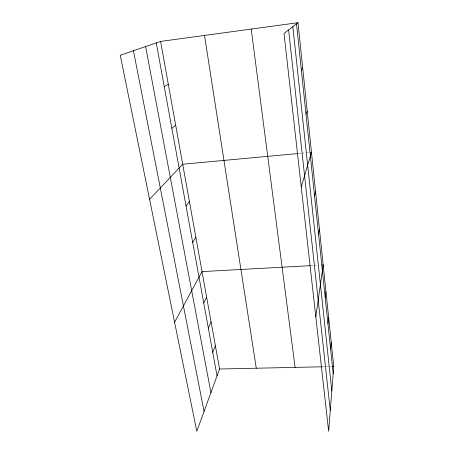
<?xml version="1.0" encoding="UTF-8"?>
<svg xmlns="http://www.w3.org/2000/svg" width="454" height="454" viewBox="0 0 454 454"><rect width="100%" height="100%" fill="white"/><g stroke="black" fill="none" stroke-linecap="round" stroke-linejoin="round"><path stroke-width="0.34" stroke-dasharray="2.27 1.7" d="M298.391 153.509L301.144 153.259M301.831 153.191L305.275 152.873M305.962 152.811L309.407 152.493M310.774 265.624L313.532 265.471M314.225 265.437L316.983 265.284M322.635 366.792L331.67 366.599"/><path stroke-width="0.68" d="M333.752 366.554L328.651 431.283L284.017 33.437L297.994 22.7L333.752 366.554L332.362 366.588M330.62 349.166L331.238 342.373M327.964 323.844L328.639 317.403M325.223 297.671L325.961 291.61M315.814 316.841L323.186 264.943L321.807 265.017M318.56 234.139L319.457 229.066M314.56 195.997L315.553 191.56M301.24 186.957L311.472 152.3L310.093 152.425M160.591 41.422L219.566 369.006L196.798 431.3L120.248 55.269L160.591 41.422L297.994 22.7M212.756 352.372L215.383 345.783M305.973 114.119L307.193 111.162M208.324 328.1L211.07 321.835M203.75 303.045L206.621 297.126M174.591 322.215L202.03 271.617L310.088 265.664M192.672 242.374L195.861 237.351M301.36 70.109L302.704 68.015M186.044 206.031L189.426 201.593M149.57 199.312L182.701 164.234L297.699 153.577M171.845 128.272L175.664 125.168M164.24 86.606L168.303 84.274M219.566 369.006L321.943 366.809M133.436 50.74L204.067 411.409M145.609 46.563L210.928 392.642M156.267 42.909L217.046 375.895M204.521 35.435L256.283 368.217M251.215 29.073L295.094 367.382M288.613 29.907L330.285 410.529M292.836 26.661L331.823 391.019M296.507 23.841L333.191 373.676"/></g></svg>
